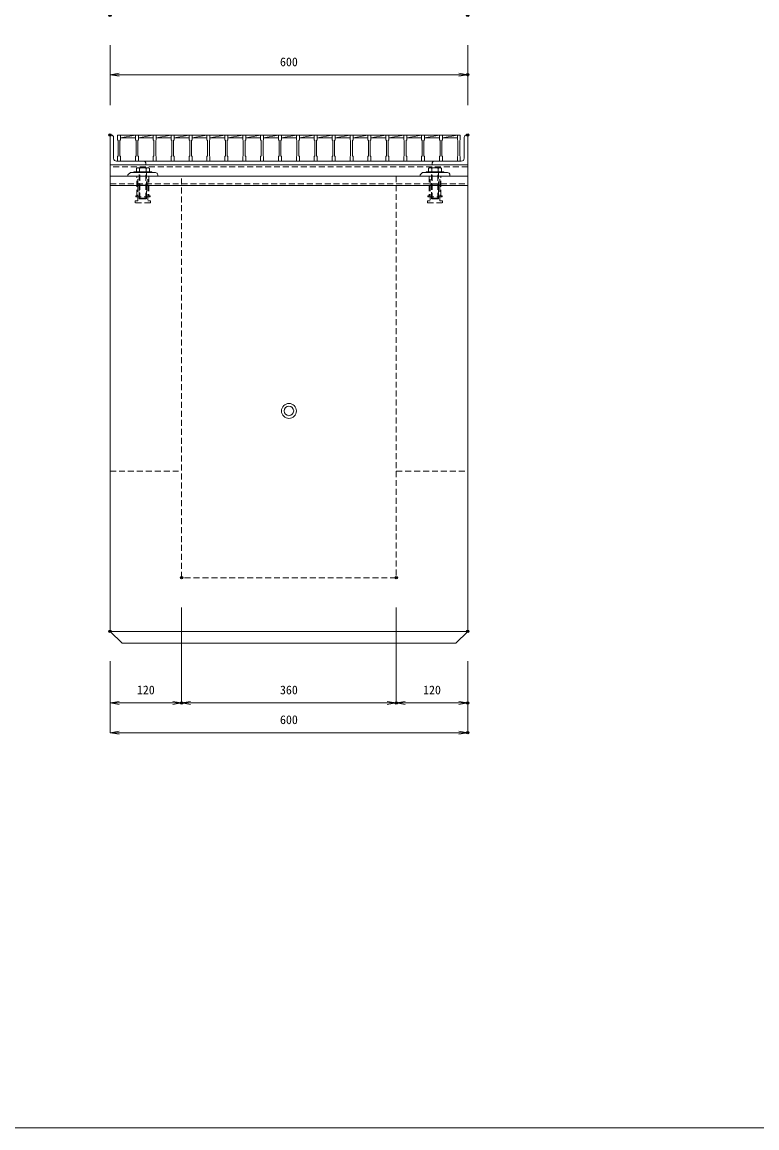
# Model space of a CAD drawing. Units: millimetres, scale not verified. Extents: x -3990 to -100, y -179 to 2661.
# Drawn here: x -2758 to -1525, y -179 to 1676 of the extents above; entities that cross this region are included whole.
import ezdxf
from ezdxf.enums import TextEntityAlignment as Align

# ---------------------------------------------------------------- set-up
doc = ezdxf.new("R2010")
doc.units = ezdxf.units.MM
doc.header["$LTSCALE"] = 20
doc.header["$PDMODE"] = 32
doc.header["$PDSIZE"] = 4
doc.linetypes.add('USER1', pattern=[0.75, 0.5, -0.25])
for name, color, linetype, lineweight in [('0-1_TITLE', 7, 'Continuous', 18), ('0-3_KIJUN', 7, 'Continuous', 18), ('0-5_SUNPO', 3, 'Continuous', 18), ('0-6_UKEWAKU', 4, 'Continuous', 18), ('0-7_GRE', 5, 'Continuous', 18), ('0-9__0-0_0', 7, 'Continuous', 18)]:
    doc.layers.add(name, color=color, linetype=linetype, lineweight=lineweight)
doc.layers.add('0-A__0-2_DEFPOINTS', color=7, linetype='Continuous')
doc.styles.add('ＭＳ ゴシック', font='')
doc.styles.get('ＭＳ ゴシック').set_extended_font_data('MS Gothic')

# ---------------------------------------------------------------- blocks, each defined once
blk = doc.blocks.new('W1-2_INST_C')
at = {"layer": '0-3_KIJUN', "linetype": 'USER1'}
for p, q in [((-8.23, -15), (-8.23, 0)), ((8.22, -15), (8.22, 0))]:
    blk.add_line(p, q, dxfattribs=at)
for points in [[(10, 0), (-10, 0), (-10, -33), (-12, -33), (-12, -35), (12, -35), (12, -33), (10, -33)], [(8.22, -15), (-8.23, -15), (-8.23, -41.5), (-12.75, -41.5), (-12.75, -45), (12.75, -45), (12.75, -41.5), (8.22, -41.5)], [(-6, -15), (6, -15), (6, -38), (-6, -38)]]:
    blk.add_lwpolyline(points, close=True, dxfattribs=at)
blk = doc.blocks.new('_OPEN')
at = {"layer": '0-9__0-0_0'}
blk.add_line((0, 0), (-1, 0), dxfattribs=at)
blk.add_lwpolyline([(-1, 0.167), (0, 0), (-1, -0.167)], dxfattribs=at)
blk = doc.blocks.new('_D6')
at = {"layer": '0-5_SUNPO'}
for p, q in [((1380.02, 1817.93), (1380.02, 1868.93)), ((1395.02, 1868.93), (1965.02, 1868.93)), ((1980.02, 1817.93), (1980.02, 1868.93))]:
    blk.add_line(p, q, dxfattribs=at)
at = {"layer": '0-A__0-2_DEFPOINTS'}
for p in [(1980.02, 1868.93), (1380.02, 1767.93), (1980.02, 1767.93)]:
    blk.add_point(p, dxfattribs=at)
at = {"layer": '0-5_SUNPO', "xscale": 15, "yscale": 15, "rotation": 180}
blk.add_blockref('_OPEN', (1380.02, 1868.93), dxfattribs=at)
at = {"layer": '0-5_SUNPO', "xscale": 15, "yscale": 15}
blk.add_blockref('_OPEN', (1980.02, 1868.93), dxfattribs=at)
at = {"layer": '0-5_SUNPO', "color": 7, "style": 'ＭＳ ゴシック'}
blk.add_text('600', height=14.66, dxfattribs=at).set_placement((1665.02, 1878.93), align=Align.BOTTOM_LEFT)
blk = doc.blocks.new('_D7')
at = {"layer": '0-5_SUNPO'}
for p, q in [((1380.02, 1918.93), (1380.02, 1868.93)), ((1980.02, 1918.93), (1980.02, 1868.93)), ((1395.02, 1868.93), (1965.02, 1868.93))]:
    blk.add_line(p, q, dxfattribs=at)
at = {"layer": '0-A__0-2_DEFPOINTS'}
for p in [(1380.02, 1968.93), (1980.02, 1968.93), (1980.02, 1868.93)]:
    blk.add_point(p, dxfattribs=at)
at = {"layer": '0-5_SUNPO', "xscale": 15, "yscale": 15, "rotation": 180}
blk.add_blockref('_OPEN', (1380.02, 1868.93), dxfattribs=at)
at = {"layer": '0-5_SUNPO', "xscale": 15, "yscale": 15}
blk.add_blockref('_OPEN', (1980.02, 1868.93), dxfattribs=at)
at = {"layer": '0-5_SUNPO', "color": 7, "style": 'ＭＳ ゴシック'}
blk.add_text('600', height=14.66, dxfattribs=at).set_placement((1665.02, 1878.93), align=Align.BOTTOM_LEFT)
blk = doc.blocks.new('_D55')
at = {"layer": '0-5_SUNPO'}
for p, q in [((1500.02, 974.93), (1500.02, 814.93)), ((1380.02, 884.93), (1380.02, 814.93)), ((1395.02, 814.93), (1485.02, 814.93))]:
    blk.add_line(p, q, dxfattribs=at)
at = {"layer": '0-A__0-2_DEFPOINTS'}
for p in [(1500.02, 1024.93), (1380.02, 934.93), (1500.02, 814.93)]:
    blk.add_point(p, dxfattribs=at)
at = {"layer": '0-5_SUNPO', "xscale": 15, "yscale": 15, "rotation": 180}
blk.add_blockref('_OPEN', (1380.02, 814.93), dxfattribs=at)
at = {"layer": '0-5_SUNPO', "xscale": 15, "yscale": 15}
blk.add_blockref('_OPEN', (1500.02, 814.93), dxfattribs=at)
at = {"layer": '0-5_SUNPO', "color": 7, "style": 'ＭＳ ゴシック'}
blk.add_text('120', height=14.66, dxfattribs=at).set_placement((1425.02, 824.93), align=Align.BOTTOM_LEFT)
blk = doc.blocks.new('_D56')
at = {"layer": '0-5_SUNPO'}
for p, q in [((1500.02, 974.93), (1500.02, 814.93)), ((1860.02, 974.93), (1860.02, 814.93)), ((1515.02, 814.93), (1845.02, 814.93))]:
    blk.add_line(p, q, dxfattribs=at)
at = {"layer": '0-A__0-2_DEFPOINTS'}
for p in [(1500.02, 1024.93), (1860.02, 1024.93), (1860.02, 814.93)]:
    blk.add_point(p, dxfattribs=at)
at = {"layer": '0-5_SUNPO', "xscale": 15, "yscale": 15, "rotation": 180}
blk.add_blockref('_OPEN', (1500.02, 814.93), dxfattribs=at)
at = {"layer": '0-5_SUNPO', "xscale": 15, "yscale": 15}
blk.add_blockref('_OPEN', (1860.02, 814.93), dxfattribs=at)
at = {"layer": '0-5_SUNPO', "color": 7, "style": 'ＭＳ ゴシック'}
blk.add_text('360', height=14.66, dxfattribs=at).set_placement((1665.02, 824.93), align=Align.BOTTOM_LEFT)
blk = doc.blocks.new('_D57')
at = {"layer": '0-5_SUNPO'}
for p, q in [((1860.02, 974.93), (1860.02, 814.93)), ((1980.02, 884.93), (1980.02, 814.93)), ((1875.02, 814.93), (1965.02, 814.93))]:
    blk.add_line(p, q, dxfattribs=at)
at = {"layer": '0-A__0-2_DEFPOINTS'}
for p in [(1860.02, 1024.93), (1980.02, 934.93), (1980.02, 814.93)]:
    blk.add_point(p, dxfattribs=at)
at = {"layer": '0-5_SUNPO', "xscale": 15, "yscale": 15, "rotation": 180}
blk.add_blockref('_OPEN', (1860.02, 814.93), dxfattribs=at)
at = {"layer": '0-5_SUNPO', "xscale": 15, "yscale": 15}
blk.add_blockref('_OPEN', (1980.02, 814.93), dxfattribs=at)
at = {"layer": '0-5_SUNPO', "color": 7, "style": 'ＭＳ ゴシック'}
blk.add_text('120', height=14.66, dxfattribs=at).set_placement((1905.02, 824.93), align=Align.BOTTOM_LEFT)
blk = doc.blocks.new('_D58')
at = {"layer": '0-5_SUNPO'}
for p, q in [((1380.02, 884.93), (1380.02, 764.93)), ((1980.02, 884.93), (1980.02, 764.93)), ((1395.02, 764.93), (1965.02, 764.93))]:
    blk.add_line(p, q, dxfattribs=at)
at = {"layer": '0-A__0-2_DEFPOINTS'}
for p in [(1380.02, 934.93), (1980.02, 934.93), (1980.02, 764.93)]:
    blk.add_point(p, dxfattribs=at)
at = {"layer": '0-5_SUNPO', "xscale": 15, "yscale": 15, "rotation": 180}
blk.add_blockref('_OPEN', (1380.02, 764.93), dxfattribs=at)
at = {"layer": '0-5_SUNPO', "xscale": 15, "yscale": 15}
blk.add_blockref('_OPEN', (1980.02, 764.93), dxfattribs=at)
at = {"layer": '0-5_SUNPO', "color": 7, "style": 'ＭＳ ゴシック'}
blk.add_text('600', height=14.66, dxfattribs=at).set_placement((1665.02, 774.93), align=Align.BOTTOM_LEFT)
blk = doc.blocks.new('M16_insert')
at = {"layer": '0-3_KIJUN', "color": 3}
for radius in [12.5, 8]:
    blk.add_circle((0, 0), radius, dxfattribs=at)
blk = doc.blocks.new('A$C7D4F0D3A')
at = {"layer": '0-3_KIJUN', "color": 3}
for p, q in [((-15, 45), (15, 45)), ((-15, 44), (-15, 45)), ((15, 44), (-15, 44)), ((10.95, 45), (-10.95, 45)), ((-9.22, 52), (9.22, 52)), ((-5.47, 45), (-5.47, 51)), ((5.5, 45), (5.5, 51)), ((15, 45), (15, 44))]:
    blk.add_line(p, q, dxfattribs=at)
at = {"layer": '0-3_KIJUN', "color": 3, "linetype": 'USER1'}
for p, q in [((-6, 44), (6, 44)), ((-6, 1), (-6, 44)), ((-5, 0), (-5, 44)), ((5, 0), (5, 44)), ((6, 44), (6, 1)), ((-5, 0), (-6, 1)), ((6, 1), (-6, 1)), ((5, 0), (-5, 0)), ((6, 1), (5, 0))]:
    blk.add_line(p, q, dxfattribs=at)
at = {"layer": '0-3_KIJUN', "color": 3}
for points in [[(-10.95, 45), (-10.95, 51), (-9.22, 52)], [(9.22, 52), (10.95, 51), (10.95, 45)]]:
    blk.add_lwpolyline(points, dxfattribs=at)
for centre, radius, start, end in [((-8.21, 47.74), 4.26, 49.93201, 130.06799), ((0.02, 36.46), 15.54, 69.33427, 110.66573), ((8.23, 47.79), 4.21, 49.666, 130.334)]:
    blk.add_arc(centre, radius, start, end, dxfattribs=at)
blk = doc.blocks.new('A$C27FD2205')
at = {"layer": '0-7_GRE'}
for p, q in [((0, 0), (0, -8)), ((5, 0), (0, 0)), ((575, 0), (0, 0)), ((5, -8), (5, 0)), ((30, 0), (5, -5)), ((35, 0), (30, 0)), ((30, 0), (30, -8)), ((35, -8), (35, 0)), ((60, 0), (35, -5)), ((65, 0), (60, 0)), ((60, 0), (60, -8)), ((65, -8), (65, 0)), ((90, 0), (65, -5)), ((90, 0), (90, -8)), ((95, 0), (90, 0)), ((95, -8), (95, 0)), ((120, 0), (95, -5)), ((125, 0), (120, 0)), ((120, 0), (120, -8)), ((125, -8), (125, 0)), ((150, 0), (125, -5)), ((150, 0), (150, -8)), ((155, 0), (150, 0)), ((155, -8), (155, 0)), ((180, 0), (155, -5)), ((180, 0), (180, -8)), ((185, 0), (180, 0)), ((185, -8), (185, 0)), ((210, 0), (185, -5)), ((215, 0), (210, 0)), ((210, 0), (210, -8)), ((215, -8), (215, 0)), ((240, 0), (215, -5)), ((245, 0), (240, 0)), ((240, 0), (240, -8)), ((245, -8), (245, 0)), ((270, 0), (245, -5)), ((270, 0), (270, -8)), ((275, 0), (270, 0)), ((275, -8), (275, 0)), ((300, 0), (275, -5)), ((300, 0), (300, -8)), ((305, 0), (300, 0)), ((305, -8), (305, 0)), ((330, 0), (305, -5)), ((335, 0), (330, 0)), ((330, 0), (330, -8)), ((335, -8), (335, 0)), ((360, 0), (335, -5)), ((360, 0), (360, -8)), ((365, 0), (360, 0)), ((365, -8), (365, 0)), ((390, 0), (365, -5)), ((395, 0), (390, 0)), ((390, 0), (390, -8)), ((395, -8), (395, 0)), ((420, 0), (395, -5)), ((425, 0), (420, 0)), ((420, 0), (420, -8)), ((425, -8), (425, 0)), ((450, 0), (425, -5)), ((450, 0), (450, -8)), ((455, 0), (450, 0)), ((455, -8), (455, 0)), ((480, 0), (455, -5)), ((480, 0), (480, -8)), ((485, 0), (480, 0)), ((485, -8), (485, 0)), ((510, 0), (485, -5)), ((515, 0), (510, 0)), ((510, 0), (510, -8)), ((515, -8), (515, 0)), ((540, 0), (515, -5)), ((545, 0), (540, 0)), ((540, 0), (540, -8)), ((545, -8), (545, 0)), ((570, 0), (545, -5)), ((570, 0), (570, -8)), ((575, 0), (570, 0)), ((575, -8), (575, 0)), ((0, -8), (1, -9)), ((1, -9), (1, -35)), ((5, -8), (4, -9)), ((4, -35), (4, -9)), ((30, -5), (5, -5)), ((30, -8), (31, -9)), ((31, -9), (31, -35)), ((35, -8), (34, -9)), ((34, -35), (34, -9)), ((60, -5), (35, -5)), ((60, -8), (61, -9)), ((61, -9), (61, -35)), ((65, -8), (64, -9)), ((64, -35), (64, -9)), ((90, -5), (65, -5)), ((90, -8), (91, -9)), ((91, -9), (91, -35)), ((95, -8), (94, -9)), ((94, -35), (94, -9)), ((120, -5), (95, -5)), ((120, -8), (121, -9)), ((121, -9), (121, -35)), ((125, -8), (124, -9)), ((124, -35), (124, -9)), ((150, -5), (125, -5)), ((150, -8), (151, -9)), ((151, -9), (151, -35)), ((155, -8), (154, -9)), ((154, -35), (154, -9)), ((180, -5), (155, -5)), ((180, -8), (181, -9)), ((181, -9), (181, -35)), ((185, -8), (184, -9)), ((184, -35), (184, -9)), ((210, -5), (185, -5)), ((210, -8), (211, -9)), ((211, -9), (211, -35)), ((215, -8), (214, -9)), ((214, -35), (214, -9)), ((240, -5), (215, -5)), ((240, -8), (241, -9)), ((241, -9), (241, -35)), ((245, -8), (244, -9)), ((244, -35), (244, -9)), ((270, -5), (245, -5)), ((270, -8), (271, -9)), ((271, -9), (271, -35)), ((275, -8), (274, -9)), ((274, -35), (274, -9)), ((300, -5), (275, -5)), ((300, -8), (301, -9)), ((301, -9), (301, -35)), ((305, -8), (304, -9)), ((304, -35), (304, -9)), ((330, -5), (305, -5)), ((330, -8), (331, -9)), ((331, -9), (331, -35)), ((335, -8), (334, -9)), ((334, -35), (334, -9)), ((360, -5), (335, -5)), ((360, -8), (361, -9)), ((361, -9), (361, -35)), ((365, -8), (364, -9)), ((364, -35), (364, -9)), ((390, -5), (365, -5)), ((390, -8), (391, -9)), ((391, -9), (391, -35)), ((395, -8), (394, -9)), ((394, -35), (394, -9)), ((420, -5), (395, -5)), ((420, -8), (421, -9)), ((421, -9), (421, -35)), ((425, -8), (424, -9)), ((424, -35), (424, -9)), ((450, -5), (425, -5)), ((450, -8), (451, -9)), ((451, -9), (451, -35)), ((455, -8), (454, -9)), ((454, -35), (454, -9)), ((480, -5), (455, -5)), ((480, -8), (481, -9)), ((481, -9), (481, -35)), ((485, -8), (484, -9)), ((484, -35), (484, -9)), ((510, -5), (485, -5)), ((510, -8), (511, -9)), ((511, -9), (511, -35)), ((515, -8), (514, -9)), ((514, -35), (514, -9)), ((540, -5), (515, -5)), ((540, -8), (541, -9)), ((541, -9), (541, -35)), ((545, -8), (544, -9)), ((544, -35), (544, -9)), ((570, -5), (545, -5)), ((570, -8), (571, -9)), ((571, -9), (571, -35)), ((575, -8), (574, -9)), ((574, -35), (574, -9)), ((1, -35), (0, -36)), ((0, -36), (0, -44)), ((4, -35), (5, -36)), ((31, -35), (30, -36)), ((30, -36), (30, -44)), ((34, -35), (35, -36)), ((35, -44), (35, -36)), ((61, -35), (60, -36)), ((60, -36), (60, -44)), ((64, -35), (65, -36)), ((65, -44), (65, -36)), ((91, -35), (90, -36)), ((90, -36), (90, -44)), ((94, -35), (95, -36)), ((121, -35), (120, -36)), ((120, -36), (120, -44)), ((124, -35), (125, -36)), ((125, -44), (125, -36)), ((151, -35), (150, -36)), ((150, -36), (150, -44)), ((154, -35), (155, -36)), ((181, -35), (180, -36)), ((180, -36), (180, -44)), ((184, -35), (185, -36)), ((211, -35), (210, -36)), ((210, -36), (210, -44)), ((214, -35), (215, -36)), ((215, -44), (215, -36)), ((241, -35), (240, -36)), ((240, -36), (240, -44)), ((244, -35), (245, -36)), ((245, -44), (245, -36)), ((271, -35), (270, -36)), ((270, -36), (270, -44)), ((274, -35), (275, -36)), ((301, -35), (300, -36)), ((300, -36), (300, -44)), ((304, -35), (305, -36)), ((331, -35), (330, -36)), ((330, -36), (330, -44)), ((334, -35), (335, -36)), ((335, -44), (335, -36)), ((361, -35), (360, -36)), ((360, -36), (360, -44)), ((364, -35), (365, -36)), ((391, -35), (390, -36)), ((390, -36), (390, -44)), ((394, -35), (395, -36)), ((395, -44), (395, -36)), ((421, -35), (420, -36)), ((420, -36), (420, -44)), ((424, -35), (425, -36)), ((425, -44), (425, -36)), ((451, -35), (450, -36)), ((450, -36), (450, -44)), ((454, -35), (455, -36)), ((481, -35), (480, -36)), ((480, -36), (480, -44)), ((484, -35), (485, -36)), ((511, -35), (510, -36)), ((510, -36), (510, -44)), ((514, -35), (515, -36)), ((515, -44), (515, -36)), ((541, -35), (540, -36)), ((540, -36), (540, -44)), ((544, -35), (545, -36)), ((545, -44), (545, -36)), ((571, -35), (570, -36)), ((570, -36), (570, -44)), ((574, -35), (575, -36)), ((30, -44), (35, -44)), ((60, -44), (65, -44)), ((120, -44), (125, -44)), ((210, -44), (215, -44)), ((240, -44), (245, -44)), ((330, -44), (335, -44)), ((390, -44), (395, -44)), ((420, -44), (425, -44)), ((510, -44), (515, -44)), ((540, -44), (545, -44))]:
    blk.add_line(p, q, dxfattribs=at)
for points in [[(0, -44), (5, -44), (5, -36)], [(90, -44), (95, -44), (95, -36)], [(150, -44), (155, -44), (155, -36)], [(180, -44), (185, -44), (185, -36)], [(270, -44), (275, -44), (275, -36)], [(300, -44), (305, -44), (305, -36)], [(360, -44), (365, -44), (365, -36)], [(450, -44), (455, -44), (455, -36)], [(480, -44), (485, -44), (485, -36)], [(570, -44), (575, -44), (575, -36)]]:
    blk.add_lwpolyline(points, dxfattribs=at)
blk = doc.blocks.new('A$C7BEF0896')
at = {"layer": '0-6_UKEWAKU'}
for p, q in [((0, -50), (0, 0)), ((2, 0), (0, 0)), ((598, 0), (600, 0)), ((600, -50), (600, 0)), ((6, -39), (6, -4)), ((594, -39), (594, -4)), ((60, -50), (0, -50)), ((0, -50), (0, -85)), ((56, -44), (11, -44)), ((56, -44), (544, -44)), ((60, -50), (60, -48)), ((540, -50), (60, -50)), ((540, -50), (540, -48)), ((540, -50), (600, -50)), ((544, -44), (589, -44)), ((600, -50), (600, -85)), ((0, -85), (600, -85))]:
    blk.add_line(p, q, dxfattribs=at)
at = {"layer": '0-6_UKEWAKU', "linetype": 'USER1'}
for p, q in [((600, -53.2), (0, -53.2)), ((0, -81.8), (600, -81.8))]:
    blk.add_line(p, q, dxfattribs=at)
at = {"layer": '0-6_UKEWAKU'}
for centre, radius, start, end in [((2, -4), 4, 0, 90), ((598, -4), 4, 90, 180), ((11, -39), 5, 180, 270), ((56, -48), 4, 0, 90), ((544, -48), 4, 90, 180), ((589, -39), 5, 270, 0)]:
    blk.add_arc(centre, radius, start, end, dxfattribs=at)

msp = doc.modelspace()

# ---------------------------------------------------------------- linework, layer by layer
at = {"layer": '0-1_TITLE', "color": 2}
msp.add_lwpolyline([(-3990.01, -179.49), (-100.01, -179.49), (-100.01, 2660.51), (-3990.01, 2660.51)], close=True, dxfattribs=at)
at = {"layer": '0-3_KIJUN', "linetype": 'USER1'}
for p, q in [((-2609.99, 1401.71), (-2009.99, 1401.71)), ((-2609.99, 1401.71), (-2009.99, 1401.71)), ((-2609.99, 922.71), (-2489.99, 922.71)), ((-2129.99, 922.71), (-2009.99, 922.71))]:
    msp.add_line(p, q, dxfattribs=at)
at = {"layer": '0-3_KIJUN'}
msp.add_line((-2609.99, 653.71), (-2009.99, 653.71), dxfattribs=at)
msp.add_lwpolyline([(-2009.99, 1417.71), (-2009.99, 653.71), (-2029.99, 633.71), (-2589.99, 633.71), (-2609.99, 653.71), (-2609.99, 1417.71)], close=True, dxfattribs=at)
at = {"layer": '0-3_KIJUN', "linetype": 'USER1'}
msp.add_lwpolyline([(-2129.99, 1417.71), (-2129.99, 743.71), (-2489.99, 743.71), (-2489.99, 1417.71)], dxfattribs=at)
at = {"layer": '0-6_UKEWAKU'}
for p, q in [((-2575.99, 1423.71), (-2533.99, 1423.71)), ((-2085.99, 1423.71), (-2043.99, 1423.71))]:
    msp.add_line(p, q, dxfattribs=at)
for points in [[(-2529.99, 1419.71), (-2529.99, 1417.71), (-2579.99, 1417.71), (-2579.99, 1419.71), (-2575.99, 1423.71)], [(-2039.99, 1419.71), (-2039.99, 1417.71), (-2089.99, 1417.71), (-2089.99, 1419.71), (-2085.99, 1423.71)]]:
    msp.add_lwpolyline(points, dxfattribs=at)
for centre in [(-2533.99, 1419.71), (-2043.99, 1419.71)]:
    msp.add_arc(centre, 4, 0, 90, dxfattribs=at)

# ---------------------------------------------------------------- block references
at = {"layer": '0-3_KIJUN'}
for name, p in [('A$C7D4F0D3A', (-2554.99, 1379.71)), ('A$C7D4F0D3A', (-2064.99, 1379.71)), ('W1-2_INST_C', (-2064.99, 1417.71)), ('W1-2_INST_C', (-2064.99, 1417.71)), ('M16_insert', (-2309.99, 1023.71))]:
    msp.add_blockref(name, p, dxfattribs=at)
at = {"layer": '0-3_KIJUN', "xscale": -1}
msp.add_blockref('W1-2_INST_C', (-2554.99, 1417.71), dxfattribs=at)
msp.add_blockref('W1-2_INST_C', (-2554.99, 1417.71), dxfattribs=at)
at = {"layer": '0-5_SUNPO'}
for name in ['_D7', '_D6', '_D55', '_D56', '_D57', '_D58']:
    msp.add_blockref(name, (-3990.01, -281.21), dxfattribs=at)
at = {"layer": '0-6_UKEWAKU'}
msp.add_blockref('A$C7BEF0896', (-2609.99, 1486.71), dxfattribs=at)
at = {"layer": '0-7_GRE'}
msp.add_blockref('A$C27FD2205', (-2597.49, 1486.71), dxfattribs=at)

doc.saveas('drawing.dxf')
